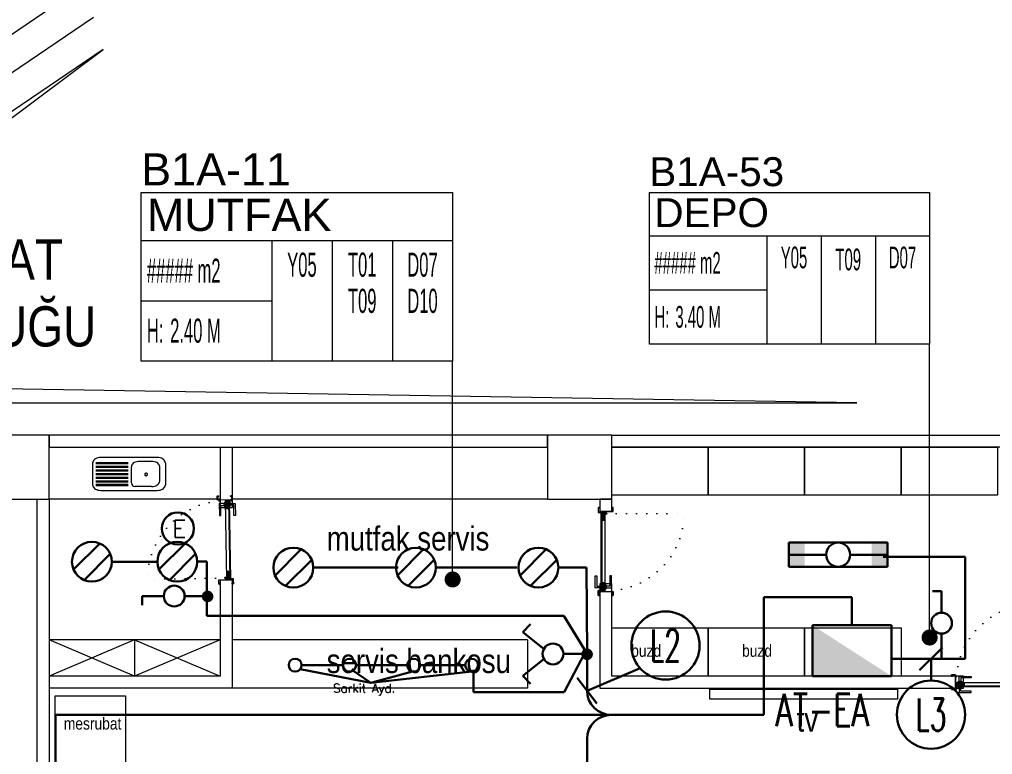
# Model space of a CAD drawing. Header units: metres. Extents: x -13316 to 152404, y -3899 to 30226.
# Drawn here: x 85923 to 87134, y 7992 to 8907 of the extents above; entities that cross this region are included whole.
import ezdxf
from ezdxf.enums import TextEntityAlignment as Align

# ---------------------------------------------------------------- set-up
doc = ezdxf.new("R2010")
doc.units = ezdxf.units.M
doc.header["$LTSCALE"] = 100
doc.header["$MEASUREMENT"] = 0
doc.linetypes.add('DOT2', pattern=[0.125, 0, -0.125])
doc.linetypes.add('HIDDEN', pattern=[0.375, 0.25, -0.125])
doc.layers.get('0').update_dxf_attribs({"color": 9, "lineweight": 9})
for name, color, linetype, lineweight in [('00', 9, 'Continuous', 9), ('01', 9, 'Continuous', 9), ('05', 9, 'Continuous', 9), ('06C @ 1', 9, 'Continuous', 9), ('06D', 9, 'Continuous', 9), ('09', 9, 'Continuous', 9), ('10', 9, 'Continuous', 9), ('12', 9, 'Continuous', 9), ('20', 9, 'DOT2', 9), ('21_mahal200', 9, 'Continuous', 9), ('E-1x18W PL DOWNLIGHT ARMATÜR (GÖMME)', 7, 'Continuous', 30), ('E-2x18W GÖMME PL COMPACT FLUORESAN ARMATÜR', 7, 'Continuous', 30), ('E-2x36 W SIVAÜSTÜ FLUORESAN ARMATÜR (ETANŞ)', 7, 'Continuous', 30), ('E-ACİL AYDINLATMA KİTİ', 7, 'Continuous', 30), ('E-ANAHTAR', 7, 'Continuous', 30), ('E-AYDINLATMA VE PRİZ PANOSU', 7, 'Continuous', 30), ('E-KABLO', 7, 'Continuous', 30), ('E-KOMÜTATÖR ANAHTAR', 7, 'Continuous', 30), ('E-LINYE', 7, 'Continuous', 30)]:
    doc.layers.add(name, color=color, linetype=linetype, lineweight=lineweight)
doc.styles.add('Arial', font='arial.ttf', dxfattribs={"height": 2.5})
doc.styles.add('E-YAZI', font='txttw.shx')
doc.styles.add('MuuM_TEXT-STANDART', font='ARIALN.TTF')
doc.dimstyles.new('MuuM_DIM200', dxfattribs={"dimscale": 20, "dimtxt": 2, "dimasz": 1, "dimexe": 1, "dimexo": 1, "dimgap": 1, "dimtad": 1, "dimdec": 1, "dimrnd": 0.5, "dimdsep": 46, "dimtxsty": 'MuuM_TEXT-STANDART', "dimblk": 'ARCHTICK', "dimcen": 0, "dimdle": 0.15, "dimclrd": 256, "dimclre": 256, "dimclrt": 256, "dimadec": 0, "dimazin": 0, "dimtfac": 5, "dimtdec": 1, "dimtix": 1, "dimtmove": 2, "dimatfit": 3, "dimldrblk": 'DOT', "dimfxl": 3, "dimfxlon": 1, "dimtolj": 1, "dimlwd": -1, "dimlwe": -1, "dimarcsym": 0})

# ---------------------------------------------------------------- blocks, each defined once
blk = doc.blocks.new('100_2x36 W SIVAÜSTÜ FLUORESAN ARMATÜR (ETANŞ)')
at = {"layer": 'E-2x36 W SIVAÜSTÜ FLUORESAN ARMATÜR (ETANŞ)', "color": 4}
for p, q in [((-6.15, 1.5), (6.15, 1.5)), ((-6.15, 1.5), (-6.15, -1.5)), ((6.15, 1.5), (6.15, -1.5)), ((-1.5, 0), (-6.15, 0)), ((1.5, 0), (6.15, 0)), ((-6.15, -1.5), (6.15, -1.5))]:
    blk.add_line(p, q, dxfattribs=at)
blk.add_circle((0, 0), 1.5, dxfattribs=at)
for points in [[(-4.15, 1.5), (-4.15, -1.5), (-6.15, 1.5), (-6.15, -1.5)], [(4.15, 1.5), (4.15, -1.5), (6.15, 1.5), (6.15, -1.5)]]:
    blk.add_solid(points, dxfattribs=at)
blk = doc.blocks.new('100_ACİL AYDINLATMA KİTİ')
at = {"layer": 'E-ACİL AYDINLATMA KİTİ', "color": 3}
blk.add_circle((0, 0), 1.251, dxfattribs=at)
at = {"layer": 'E-ACİL AYDINLATMA KİTİ', "color": 3, "style": 'E-YAZI'}
blk.add_text('E', height=1.34, dxfattribs=at).set_placement((-0.448, -0.694))
blk = doc.blocks.new('100_2x18W GÖMME PL COMPACT FLUORESAN ARMATÜR')
at = {"layer": 'E-2x18W GÖMME PL COMPACT FLUORESAN ARMATÜR', "color": 7}
for p, q in [((-1.426, -0.605), (0.605, 1.426)), ((-0.605, -1.426), (1.426, 0.605))]:
    blk.add_line(p, q, dxfattribs=at)
at = {"layer": 'E-2x18W GÖMME PL COMPACT FLUORESAN ARMATÜR', "color": 4}
blk.add_circle((0, 0), 1.549, dxfattribs=at)
blk = doc.blocks.new('100_ANAHTAR')
at = {"layer": 'E-ANAHTAR', "color": 4}
for p, q in [((0, 5.345), (-0.714, 5.345)), ((0, 3.673), (0, 5.345)), ((0, 2.053), (0, 0))]:
    blk.add_line(p, q, dxfattribs=at)
blk.add_circle((0, 2.863), 0.81, dxfattribs=at)
blk = doc.blocks.new('100_KOMÜTATÖR ANAHTAR')
at = {"layer": 'E-KOMÜTATÖR ANAHTAR', "color": 4}
for p, q in [((-1.695, 5.222), (-2.326, 4.622)), ((-0.372, 3.563), (-1.695, 5.222)), ((0.372, 3.563), (1.695, 5.222)), ((1.695, 5.222), (2.326, 4.622)), ((0, 2.053), (0, 0))]:
    blk.add_line(p, q, dxfattribs=at)
blk.add_circle((0, 2.863), 0.81, dxfattribs=at)
blk = doc.blocks.new('100_AYDINLATMA VE PRİZ PANOSU')
at = {"layer": 'E-AYDINLATMA VE PRİZ PANOSU', "color": 4}
for p, q in [((-3.072, 3.948), (3.072, 3.948)), ((-3.072, 0), (-3.072, 3.948)), ((3.072, 3.948), (3.072, 0)), ((3.072, 0), (-3.072, 0))]:
    blk.add_line(p, q, dxfattribs=at)
blk.add_solid([(3.072, 0), (-3.072, 0), (-3.072, 3.948)], dxfattribs=at)
blk = doc.blocks.new('p-kolon_80x80')
blk.add_lwpolyline([(-40, -40), (40, -40), (40, 40), (-40, 40)], close=True)
blk = doc.blocks.new('1.Bod.Ara.Sitatik Elk')
at = {"layer": '01'}
blk.add_lwpolyline([(1695, -40), (60, -1150.3), (40, -1163.9), (40, -1188.2), (40, -1370), (40, -1370), (40, -1430), (40, -1430), (40, -1850), (470, -1850), (470, -1890), (40, -1890), (40, -2160), (470, -2160), (470, -2200), (40, -2200), (40, -2200), (40, -2200), (40, -2945), (0, -2945), (0, -1142.7), (1968.9, 194.4)], dxfattribs=at)
for p in [(1600, -600), (2300, -600)]:
    blk.add_blockref('p-kolon_80x80', p, dxfattribs=at)
blk = doc.blocks.new('_ArchTick')
at = {"color": 0, "linetype": 'ByBlock', "const_width": 0.15}
blk.add_lwpolyline([(-0.5, -0.5), (0.5, 0.5)], dxfattribs=at)
blk = doc.blocks.new('_Dot')
at = {"color": 0, "linetype": 'ByBlock', "lineweight": -2}
blk.add_line((-0.5, 0), (-1, 0), dxfattribs=at)
at = {"color": 0, "linetype": 'ByBlock', "const_width": 0.5}
blk.add_lwpolyline([(-0.25, 0, 1), (0.25, 0, 1)], format="xyb", close=True, dxfattribs=at)
blk = doc.blocks.new('0_roomno2')
blk.add_lwpolyline([(19.375, -10.5), (0, -10.5), (0, 0), (19.375, 0)], close=True)
for points in [[(0, -3), (19.375, -3)], [(8.125, -3), (8.125, -10.5)], [(11.875, -3), (11.875, -10.5)], [(15.625, -3), (15.625, -10.5)], [(0, -6.75), (8.125, -6.75)]]:
    blk.add_lwpolyline(points)
at = {"style": 'MuuM_TEXT-STANDART', "width": 0.6}
blk.add_text('H:', height=1.5, dxfattribs=at).set_placement((0.35, -8.608), align=Align.MIDDLE_LEFT)
at = {"style": 'Arial'}
blk.add_attdef('ODANO', (0, 1.17), '', height=2, dxfattribs=at)
blk.add_attdef('MEKANADI', text='', height=2, dxfattribs=at).set_placement((0.35, -3), align=Align.BOTTOM_LEFT)
at = {"style": 'MuuM_TEXT-STANDART', "width": 0.6}
for tag, p in [('M2', (0.35, -4.875)), ('TEMIZTAVANYUKSEKLIGI', (1.8, -8.608))]:
    blk.add_attdef(tag, text='', height=1.5, dxfattribs=at).set_placement(p, align=Align.MIDDLE_LEFT)
for tag, p in [('YER01', (10, -4.5)), ('TAVAN01', (13.75, -4.5)), ('DUVAR01', (17.5, -4.5)), ('YER02', (10, -6.75)), ('TAVAN02', (13.75, -6.75)), ('DUVAR02', (17.5, -6.75)), ('YER03', (10, -9)), ('TAVAN03', (13.75, -9)), ('DUVAR03', (17.5, -9))]:
    blk.add_attdef(tag, text='', height=1.5, dxfattribs=at).set_placement(p, align=Align.MIDDLE_CENTER)
blk = doc.blocks.new('p-kapı kolu')
for points in [[(2.2, 0), (2.2, -1.25), (-2.2, -1.25), (-2.2, 0), (2.2, 0)], [(1.225, -1.25), (1.225, -7.5), (-13.775, -7.5), (-13.775, -5.625), (-1.025, -5.625), (-1.025, -5.625), (-1.025, -1.25), (1.225, -1.25)]]:
    blk.add_lwpolyline(points)
blk = doc.blocks.new('K-AH-01')
at = {"layer": '09'}
h = blk.add_hatch(dxfattribs=at)
h.set_pattern_fill('LOGEND', color=256, scale=10, style=0)
h.set_pattern_definition([(7e-15, (-3944.073, -2726.897), (10, 10), [3, -7]), (7e-15, (-3944.073, -2726.397), (10, 10), [3, -7]), (7e-15, (-3943.573, -2725.397), (10, 10), [2, -8]), (7e-15, (-3943.073, -2724.397), (10, 10), [1.5, -8.5]), (7e-15, (-3943.073, -2723.397), (10, 10), [1, -9]), (7e-15, (-3945.573, -2722.397), (10, 10), [0.5, -2.5, 0.5, -6.5]), (7e-15, (-3944.073, -2721.897), (10, 10), [0.5, -4, 1.5, -4]), (7e-15, (-3942.073, -2721.397), (10, 10), [0.5, -0.5, 0.5, -8.5]), (7e-15, (-3942.573, -2720.897), (10, 10), [0.5, -9.5]), (7e-15, (-3943.073, -2719.897), (10, 10), [1.5, -8.5]), (7e-15, (-3943.073, -2718.897), (10, 10), [2, -8]), (7e-15, (-3943.573, -2717.897), (10, 10), [2.5, -3, 0.5, -4]), (90, (-3947.573, -2723.897), (-10, 10), [0.5, -1, 2.5, -6]), (90, (-3947.073, -2722.897), (-10, 10), [0.5, -0.5, 1.5, -7.5]), (90, (-3946.573, -2718.897), (-10, 10), [1, -9]), (90, (-3946.073, -2722.897), (-10, 10), [2, -3, 0.5, -4.5]), (90, (-3945.573, -2717.397), (-10, 10), [0.5, -9.5]), (90, (-3945.073, -2722.397), (-10, 10), [1.5, -8.5]), (90, (-3944.073, -2721.897), (-10, 10), [1, -9]), (90, (-3943.073, -2721.897), (-10, 10), [0.5, -1.5, 1.5, -6.5]), (90, (-3942.573, -2721.397), (-10, 10), [0.5, -9.5]), (90, (-3942.073, -2723.397), (-10, 10), [1.4, -8.6]), (90, (-3941.573, -2725.397), (-10, 10), [1, -9]), (90, (-3940.573, -2721.397), (-10, 10), [0.5, -9.5]), (90, (-3939.573, -2721.897), (-10, 10), [1.5, -8.5]), (90, (-3938.573, -2721.897), (-10, 10), [1.5, -8.5]), (45, (-3940.073, -2725.8966), (1e-15, 10), [0.7071, -0.7071, 0.7071, -12.020836]), (45, (-3942.073, -2723.3966), (1e-15, 10), [1.4142, -12.727936]), (45, (-3946.073, -2718.3966), (1e-15, 10), [1.4142, -12.727936]), (45, (-3944.073, -2720.8966), (1e-15, 10), [1.4142, -12.727936]), (45, (-3943.573, -2722.8966), (1e-15, 10), [1.4142, -12.727936]), (45, (-3940.573, -2724.8966), (1e-15, 10), [1.4142, -12.727936]), (45, (-3941.573, -2724.3966), (1e-15, 10), [2.12132, -12.020816]), (45, (-3944.573, -2719.8966), (1e-15, 10), [0.7071, -13.435036]), (45, (-3945.073, -2718.8966), (1e-15, 10), [0.7071, -13.435036]), (45, (-3941.073, -2718.8966), (1e-15, 10), [0.7071, -13.435036]), (45, (-3945.073, -2723.8966), (1e-15, 10), [0.7071, -13.435036]), (45, (-3939.573, -2720.3966), (1e-15, 10), [0.7071, -13.435036]), (45, (-3943.073, -2721.3966), (1e-15, 10), [0.7071, -13.435036]), (45, (-3942.073, -2720.3966), (1e-15, 10), [0.7071, -13.435036]), (135, (-3942.573, -2722.3966), (-10, 1e-15), [0.7071, -0.7071, 2.12132, -10.606616]), (135, (-3941.073, -2722.3966), (-10, 1e-15), [0.7071, -13.435036]), (135, (-3941.073, -2725.8966), (-10, 1e-15), [0.7071, -13.435036]), (135, (-3943.073, -2723.3966), (-10, 1e-15), [0.7071, -13.435036]), (135, (-3941.573, -2721.3966), (-10, 1e-15), [0.7071, -13.435036]), (135, (-3944.073, -2723.8966), (-10, 1e-15), [0.7071, -13.435036]), (135, (-3940.073, -2723.8966), (-10, 1e-15), [0.7071, -13.435036]), (135, (-3947.073, -2726.8966), (-10, 1e-15), [0.7071, -13.435036]), (135, (-3946.573, -2726.3966), (-10, 1e-15), [1.4142, -12.727936]), (135, (-3946.073, -2725.8966), (-10, 1e-15), [1.4142, -12.727936]), (135, (-3945.073, -2725.8966), (-10, 1e-15), [1.4142, -12.727936]), (135, (-3944.573, -2724.8966), (-10, 1e-15), [1.4142, -12.727936]), (135, (-3940.573, -2720.8966), (-10, 1e-15), [1.4142, -12.727936]), (135, (-3938.573, -2725.8966), (-10, 1e-15), [1.4142, -12.727936]), (135, (-3938.073, -2717.8966), (-10, 1e-15), [1.4142, -12.727936]), (135, (-3938.073, -2718.8966), (-10, 1e-15), [1.4142, -12.727936]), (135, (-3939.073, -2719.3966), (-10, 1e-15), [1.4142, -12.727936]), (135, (-3946.073, -2719.3966), (-10, 1e-15), [2.12132, -12.020816]), (135, (-3939.573, -2720.3966), (-10, 1e-15), [2.12132, -12.020816]), (26.56505, (-3945.0727, -2717.3966), (10, 4e-09), [1.118, -21.24268]), (26.56505, (-3945.0727, -2722.3966), (10, 4e-09), [1.118, -21.24268]), (26.56505, (-3944.0727, -2719.3966), (10, 4e-09), [1.118, -21.24268]), (26.56505, (-3941.0727, -2726.3966), (10, 4e-09), [1.118, -21.24268]), (26.56505, (-3941.5727, -2725.3966), (10, 4e-09), [1.118, -21.24268]), (26.56505, (-3944.5727, -2723.3966), (10, 4e-09), [1.118, -21.24268]), (26.56505, (-3944.5727, -2718.3966), (10, 4e-09), [1.118, -21.24268]), (26.56505, (-3941.5727, -2721.3966), (10, 4e-09), [2.236, -20.12468]), (63.43495, (-3941.5727, -2719.8966), (5e-10, 10), [1.118, -21.24268]), (63.43495, (-3940.0727, -2722.8966), (5e-10, 10), [1.118, -21.24268]), (63.43495, (-3945.0727, -2720.8966), (5e-10, 10), [1.118, -21.24268]), (63.43495, (-3947.0727, -2720.3966), (5e-10, 10), [1.118, -21.24268]), (63.43495, (-3941.0727, -2722.3966), (5e-10, 10), [1.118, -21.24268]), (63.43495, (-3942.0727, -2722.3966), (5e-10, 10), [1.118, -21.24268]), (63.43495, (-3946.0727, -2720.8966), (5e-10, 10), [2.236, -20.12468]), (63.43495, (-3938.5727, -2724.3966), (5e-10, 10), [2.236, -20.12468]), (63.43495, (-3939.5727, -2723.8966), (5e-10, 10), [2.236, -20.12468]), (116.56505, (-3947.5727, -2725.3966), (-4e-09, 10), [1.118, -21.24268]), (116.56505, (-3947.5727, -2719.8966), (-4e-09, 10), [1.118, -21.24268]), (116.56505, (-3945.5727, -2726.8966), (-4e-09, 10), [1.118, -21.24268]), (116.56505, (-3946.5727, -2717.8966), (-4e-09, 10), [1.118, -21.24268]), (116.56505, (-3945.5727, -2723.8966), (-4e-09, 10), [1.118, -21.24268]), (116.56505, (-3943.5727, -2722.8966), (-4e-09, 10), [1.118, -21.24268]), (116.56505, (-3942.5727, -2720.8966), (-4e-09, 10), [1.118, -21.24268]), (116.56505, (-3947.0727, -2724.8966), (3.2e-06, 10.0000016), [1.118, -21.24268]), (116.56505, (-3944.5727, -2723.3966), (-4e-09, 10), [1.118, -21.24268]), (116.56505, (-3941.5727, -2724.3966), (-4e-09, 10), [1.118, -21.24268]), (116.56505, (-3940.5727, -2723.3966), (-4e-09, 10), [1.118, -21.24268]), (116.56505, (-3938.5727, -2720.3966), (-4e-09, 10), [1.118, -21.24268]), (116.56505, (-3946.0727, -2717.3966), (-4e-09, 10), [1.118, -21.24268]), (116.56505, (-3947.5727, -2717.8966), (-4e-09, 10), [2.236, -20.12468]), (116.56505, (-3946.0727, -2724.8966), (-4e-09, 10), [2.236, -20.12468]), (153.43495, (-3947.5727, -2726.3966), (-10, 5e-10), [1.118, -21.24268]), (153.43495, (-3939.0727, -2726.8966), (-10, 5e-10), [1.118, -21.24268]), (153.43495, (-3939.5727, -2721.8966), (-10, 5e-10), [1.118, -21.24268]), (153.43495, (-3943.5727, -2725.3966), (-10, 5e-10), [1.118, -21.24268]), (153.43495, (-3944.0727, -2726.3966), (-10, 5e-10), [1.118, -21.24268]), (153.43495, (-3943.0727, -2724.3966), (-10, 5e-10), [1.118, -21.24268]), (153.43495, (-3940.0727, -2718.3966), (-10, 5e-10), [1.118, -21.24268]), (153.43495, (-3939.0727, -2717.8966), (-10, 5e-10), [2.236, -20.12468])])
h.paths.add_polyline_path([(10.8, 6.5), (10.8, 2.5), (0.8, 2.5), (0.8, 6.5)])
h = blk.add_hatch(dxfattribs=at)
h.set_pattern_fill('LOGEND', color=256, scale=10, style=0)
h.set_pattern_definition([(7e-15, (-3938.781, -2726.897), (10, 10), [3, -7]), (7e-15, (-3938.781, -2726.397), (10, 10), [3, -7]), (7e-15, (-3938.281, -2725.397), (10, 10), [2, -8]), (7e-15, (-3937.781, -2724.397), (10, 10), [1.5, -8.5]), (7e-15, (-3937.781, -2723.397), (10, 10), [1, -9]), (7e-15, (-3940.281, -2722.397), (10, 10), [0.5, -2.5, 0.5, -6.5]), (7e-15, (-3938.781, -2721.897), (10, 10), [0.5, -4, 1.5, -4]), (7e-15, (-3936.781, -2721.397), (10, 10), [0.5, -0.5, 0.5, -8.5]), (7e-15, (-3937.281, -2720.897), (10, 10), [0.5, -9.5]), (7e-15, (-3937.781, -2719.897), (10, 10), [1.5, -8.5]), (7e-15, (-3937.781, -2718.897), (10, 10), [2, -8]), (7e-15, (-3938.281, -2717.897), (10, 10), [2.5, -3, 0.5, -4]), (90, (-3942.281, -2723.897), (-10, 10), [0.5, -1, 2.5, -6]), (90, (-3941.781, -2722.897), (-10, 10), [0.5, -0.5, 1.5, -7.5]), (90, (-3941.281, -2718.897), (-10, 10), [1, -9]), (90, (-3940.781, -2722.897), (-10, 10), [2, -3, 0.5, -4.5]), (90, (-3940.281, -2717.397), (-10, 10), [0.5, -9.5]), (90, (-3939.781, -2722.397), (-10, 10), [1.5, -8.5]), (90, (-3938.781, -2721.897), (-10, 10), [1, -9]), (90, (-3937.781, -2721.897), (-10, 10), [0.5, -1.5, 1.5, -6.5]), (90, (-3937.281, -2721.397), (-10, 10), [0.5, -9.5]), (90, (-3936.781, -2723.397), (-10, 10), [1.4, -8.6]), (90, (-3936.281, -2725.397), (-10, 10), [1, -9]), (90, (-3935.281, -2721.397), (-10, 10), [0.5, -9.5]), (90, (-3934.281, -2721.897), (-10, 10), [1.5, -8.5]), (90, (-3933.281, -2721.897), (-10, 10), [1.5, -8.5]), (45, (-3934.781, -2725.8966), (1e-15, 10), [0.7071, -0.7071, 0.7071, -12.020836]), (45, (-3936.781, -2723.3966), (1e-15, 10), [1.4142, -12.727936]), (45, (-3940.781, -2718.3966), (1e-15, 10), [1.4142, -12.727936]), (45, (-3938.781, -2720.8966), (1e-15, 10), [1.4142, -12.727936]), (45, (-3938.281, -2722.8966), (1e-15, 10), [1.4142, -12.727936]), (45, (-3935.281, -2724.8966), (1e-15, 10), [1.4142, -12.727936]), (45, (-3936.281, -2724.3966), (1e-15, 10), [2.12132, -12.020816]), (45, (-3939.281, -2719.8966), (1e-15, 10), [0.7071, -13.435036]), (45, (-3939.781, -2718.8966), (1e-15, 10), [0.7071, -13.435036]), (45, (-3935.781, -2718.8966), (1e-15, 10), [0.7071, -13.435036]), (45, (-3939.781, -2723.8966), (1e-15, 10), [0.7071, -13.435036]), (45, (-3934.281, -2720.3966), (1e-15, 10), [0.7071, -13.435036]), (45, (-3937.781, -2721.3966), (1e-15, 10), [0.7071, -13.435036]), (45, (-3936.781, -2720.3966), (1e-15, 10), [0.7071, -13.435036]), (135, (-3937.281, -2722.3966), (-10, 1e-15), [0.7071, -0.7071, 2.12132, -10.606616]), (135, (-3935.781, -2722.3966), (-10, 1e-15), [0.7071, -13.435036]), (135, (-3935.781, -2725.8966), (-10, 1e-15), [0.7071, -13.435036]), (135, (-3937.781, -2723.3966), (-10, 1e-15), [0.7071, -13.435036]), (135, (-3936.281, -2721.3966), (-10, 1e-15), [0.7071, -13.435036]), (135, (-3938.781, -2723.8966), (-10, 1e-15), [0.7071, -13.435036]), (135, (-3934.781, -2723.8966), (-10, 1e-15), [0.7071, -13.435036]), (135, (-3941.781, -2726.8966), (-10, 1e-15), [0.7071, -13.435036]), (135, (-3941.281, -2726.3966), (-10, 1e-15), [1.4142, -12.727936]), (135, (-3940.781, -2725.8966), (-10, 1e-15), [1.4142, -12.727936]), (135, (-3939.781, -2725.8966), (-10, 1e-15), [1.4142, -12.727936]), (135, (-3939.281, -2724.8966), (-10, 1e-15), [1.4142, -12.727936]), (135, (-3935.281, -2720.8966), (-10, 1e-15), [1.4142, -12.727936]), (135, (-3933.281, -2725.8966), (-10, 1e-15), [1.4142, -12.727936]), (135, (-3932.781, -2717.8966), (-10, 1e-15), [1.4142, -12.727936]), (135, (-3932.781, -2718.8966), (-10, 1e-15), [1.4142, -12.727936]), (135, (-3933.781, -2719.3966), (-10, 1e-15), [1.4142, -12.727936]), (135, (-3940.781, -2719.3966), (-10, 1e-15), [2.12132, -12.020816]), (135, (-3934.281, -2720.3966), (-10, 1e-15), [2.12132, -12.020816]), (26.56505, (-3939.7813, -2717.3966), (10, 4e-09), [1.118, -21.24268]), (26.56505, (-3939.7813, -2722.3966), (10, 4e-09), [1.118, -21.24268]), (26.56505, (-3938.7813, -2719.3966), (10, 4e-09), [1.118, -21.24268]), (26.56505, (-3935.7813, -2726.3966), (10, 4e-09), [1.118, -21.24268]), (26.56505, (-3936.2813, -2725.3966), (10, 4e-09), [1.118, -21.24268]), (26.56505, (-3939.2813, -2723.3966), (10, 4e-09), [1.118, -21.24268]), (26.56505, (-3939.2813, -2718.3966), (10, 4e-09), [1.118, -21.24268]), (26.56505, (-3936.2813, -2721.3966), (10, 4e-09), [2.236, -20.12468]), (63.43495, (-3936.2813, -2719.8966), (5e-10, 10), [1.118, -21.24268]), (63.43495, (-3934.7813, -2722.8966), (5e-10, 10), [1.118, -21.24268]), (63.43495, (-3939.7813, -2720.8966), (5e-10, 10), [1.118, -21.24268]), (63.43495, (-3941.7813, -2720.3966), (5e-10, 10), [1.118, -21.24268]), (63.43495, (-3935.7813, -2722.3966), (5e-10, 10), [1.118, -21.24268]), (63.43495, (-3936.7813, -2722.3966), (5e-10, 10), [1.118, -21.24268]), (63.43495, (-3940.7813, -2720.8966), (5e-10, 10), [2.236, -20.12468]), (63.43495, (-3933.2813, -2724.3966), (5e-10, 10), [2.236, -20.12468]), (63.43495, (-3934.2813, -2723.8966), (5e-10, 10), [2.236, -20.12468]), (116.56505, (-3942.2813, -2725.3966), (-4e-09, 10), [1.118, -21.24268]), (116.56505, (-3942.2813, -2719.8966), (-4e-09, 10), [1.118, -21.24268]), (116.56505, (-3940.2813, -2726.8966), (-4e-09, 10), [1.118, -21.24268]), (116.56505, (-3941.2813, -2717.8966), (-4e-09, 10), [1.118, -21.24268]), (116.56505, (-3940.2813, -2723.8966), (-4e-09, 10), [1.118, -21.24268]), (116.56505, (-3938.2813, -2722.8966), (-4e-09, 10), [1.118, -21.24268]), (116.56505, (-3937.2813, -2720.8966), (-4e-09, 10), [1.118, -21.24268]), (116.56505, (-3941.7813, -2724.8966), (3.2e-06, 10.0000016), [1.118, -21.24268]), (116.56505, (-3939.2813, -2723.3966), (-4e-09, 10), [1.118, -21.24268]), (116.56505, (-3936.2813, -2724.3966), (-4e-09, 10), [1.118, -21.24268]), (116.56505, (-3935.2813, -2723.3966), (-4e-09, 10), [1.118, -21.24268]), (116.56505, (-3933.2813, -2720.3966), (-4e-09, 10), [1.118, -21.24268]), (116.56505, (-3940.7813, -2717.3966), (-4e-09, 10), [1.118, -21.24268]), (116.56505, (-3942.2813, -2717.8966), (-4e-09, 10), [2.236, -20.12468]), (116.56505, (-3940.7813, -2724.8966), (-4e-09, 10), [2.236, -20.12468]), (153.43495, (-3942.2813, -2726.3966), (-10, 5e-10), [1.118, -21.24268]), (153.43495, (-3933.7813, -2726.8966), (-10, 5e-10), [1.118, -21.24268]), (153.43495, (-3934.2813, -2721.8966), (-10, 5e-10), [1.118, -21.24268]), (153.43495, (-3938.2813, -2725.3966), (-10, 5e-10), [1.118, -21.24268]), (153.43495, (-3938.7813, -2726.3966), (-10, 5e-10), [1.118, -21.24268]), (153.43495, (-3937.7813, -2724.3966), (-10, 5e-10), [1.118, -21.24268]), (153.43495, (-3934.7813, -2718.3966), (-10, 5e-10), [1.118, -21.24268]), (153.43495, (-3933.7813, -2717.8966), (-10, 5e-10), [2.236, -20.12468])])
h.paths.add_polyline_path([(89.1, 2.5), (89.1, 6.5), (99.1, 6.5), (99.1, 2.5)])
at = {"layer": '10'}
for points in [[(-0.4, -1.7), (1.3, -1.7, 0.414214), (1.6, -1.4), (1.6, 1.1, 0.414214), (1.3, 1.4, 0.414214), (1, 1.1), (1, 0.2), (0.2, 0.2), (0.2, 16.4, 0.414214), (-0.1, 16.7), (-4.6, 16.7, 0.414214), (-4.9, 16.4), (-4.9, 15.3, 0.414214), (-4.6, 15), (-3.5, 15), (-3.5, 15.2), (-4.6, 15.2, -0.414214), (-4.7, 15.3), (-4.7, 16.4, -0.414214), (-4.6, 16.5), (-0.2, 16.5), (-0.1, 16.5, -0.414214), (0, 16.4), (0, 0), (1.2, 0), (1.2, 1.1, -0.414214), (1.3, 1.2, -0.414214), (1.4, 1.1), (1.4, -1.4, -0.414214), (1.3, -1.5), (-0.4, -1.5), (-4.6, -1.5, -0.414214), (-4.7, -1.4), (-4.7, -0.3, -0.414214), (-4.6, -0.2), (-3.5, -0.2), (-3.5, 0), (-4.6, 0, 0.414214), (-4.9, -0.3), (-4.9, -1.4, 0.414214), (-4.6, -1.7)], [(100.4, -1.7), (98.7, -1.7, -0.414214), (98.4, -1.4), (98.4, 1.1, -0.414214), (98.7, 1.4, -0.414214), (99, 1.1), (99, 0.2), (99.8, 0.2), (99.8, 16.4, -0.414214), (100.1, 16.7), (104.6, 16.7, -0.414214), (104.9, 16.4), (104.9, 15.3, -0.414214), (104.6, 15), (103.5, 15), (103.5, 15.2), (104.6, 15.2, 0.414214), (104.7, 15.3), (104.7, 16.4, 0.414214), (104.6, 16.5), (100.2, 16.5), (100.1, 16.5, 0.414214), (100, 16.4), (100, 0), (98.8, 0), (98.8, 1.1, 0.414214), (98.7, 1.2, 0.414214), (98.6, 1.1), (98.6, -1.4, 0.414214), (98.7, -1.5), (100.4, -1.5), (104.6, -1.5, 0.414214), (104.7, -1.4), (104.7, -0.3, 0.414214), (104.6, -0.2), (103.5, -0.2), (103.5, 0), (104.6, 0, -0.414214), (104.9, -0.3), (104.9, -1.4, -0.414214), (104.6, -1.7)], [(2.1, 7.6), (0.8, 7), (0.8, 4.1), (0.6, 4.1), (0.6, 7.1), (2, 7.8, -14.796002)]]:
    blk.add_lwpolyline(points, format="xyb", close=True, dxfattribs=at)
blk.add_circle((2.7, 8.1), 0.55, dxfattribs=at)
at = {"layer": '12'}
for points in [[(0.8, 6.5), (99.1, 6.5), (99.1, 7), (0.8, 7)], [(0.8, 2.5), (10.8, 2.5), (10.8, 6.5), (0.8, 6.5)], [(0.8, 2.5), (99.1, 2.5), (99.1, 2), (0.8, 2)], [(89.1, 2.5), (99.1, 2.5), (99.1, 6.5), (89.1, 6.5)]]:
    blk.add_lwpolyline(points, close=True, dxfattribs=at)
at = {"layer": '20'}
blk.add_lwpolyline([(2.7, 8.1), (2.7, 105.2)], dxfattribs=at)
at = {"layer": '20', "linetype": 'HIDDEN'}
for points in [[(2, 6.9), (2, 5.4), (3.5, 5.4), (3.5, 6.9)], [(2.2, 7.6), (2.2, 5.6), (3.3, 5.6), (3.3, 7.6)]]:
    blk.add_lwpolyline(points, dxfattribs=at)
at = {"layer": '20'}
blk.add_arc((0.8, 7), 98.3, 357.0842, 88.8632, dxfattribs=at)
at = {"layer": '06C @ 1', "xscale": -1, "rotation": 180}
blk.add_blockref('p-kapı kolu', (94.1, 7), dxfattribs=at)
at = {"layer": '06C @ 1'}
blk.add_blockref('p-kapı kolu', (94.1, 2), dxfattribs=at)
blk = doc.blocks.new('1.Bod.Ara.Mimari Elk')
blk.add_lwpolyline([(2462.13, -876.15), (2695.72, -876.15), (2695.72, -888.59), (2462.13, -888.59)], close=True)
at = {"layer": '00'}
for p, q in [((1852.56, -575), (1852.56, -650.4)), ((1867.56, -575), (1867.56, -650.4)), ((1867.56, -650.4), (1852.56, -650.4)), ((1852.56, -740.4), (1852.56, -860)), ((1867.56, -740.4), (1867.56, -875)), ((1852.56, -860), (1640, -860)), ((1867.56, -875), (1640, -875))]:
    blk.add_line(p, q, dxfattribs=at)
for points in [[(2260, -560), (1640, -560), (1640, -575), (2260, -575)], [(3277.56, -575), (2340, -575), (2340, -560), (3301.9, -560)], [(1640, -640), (1640, -1360), (1625, -1360), (1625, -640)], [(2325, -640), (2325, -655), (2340, -655), (2340, -640)]]:
    blk.add_lwpolyline(points, close=True, dxfattribs=at)
for points in [[(1852.56, -740.4), (1867.56, -740.4)], [(2325, -745), (2325, -875), (2777.58, -875), (2777.58, -860), (2340, -860), (2340, -745), (2325, -745)]]:
    blk.add_lwpolyline(points, dxfattribs=at)
at = {"layer": '05'}
for p, q in [((1852.56, -640), (1640, -640)), ((2260, -640), (1867.56, -640)), ((1852.56, -815), (1640, -815)), ((1746.28, -860), (1640, -815)), ((1746.28, -815), (1640, -860)), ((1746.28, -815), (1746.28, -860)), ((1746.28, -815), (1852.56, -860)), ((1852.56, -815), (1746.28, -860)), ((2235, -815), (1867.56, -815)), ((2235, -815), (2235, -875)), ((2235, -875), (1867.56, -875))]:
    blk.add_line(p, q, dxfattribs=at)
for points in [[(2340, -575), (2460, -575), (2460, -635), (2340, -635)], [(2460, -575), (2580, -575), (2580, -635), (2460, -635)], [(2580, -575), (2700, -575), (2700, -635), (2580, -635)], [(2700, -575), (2820, -575), (2820, -635), (2700, -635)], [(2340, -800), (2460, -800), (2460, -860), (2340, -860)], [(2460, -800), (2580, -800), (2580, -860), (2460, -860)], [(2580, -800), (2700, -800), (2700, -860), (2580, -860)], [(1647.35, -884.55), (1734.81, -884.55), (1734.81, -969.37), (1647.35, -969.37)]]:
    blk.add_lwpolyline(points, close=True, dxfattribs=at)
for points in [[(1704.11, -587.98, 0), (1702.37, -588.09, 0), (1700.67, -588.39, 0), (1699.08, -588.9, 0), (1697.65, -589.58, 0), (1696.41, -590.41, 0), (1695.4, -591.39, 0), (1694.66, -592.46, 0), (1694.21, -593.61, 0), (1694.05, -594.79, 0), (1694.05, -594.79, 0)], [(1774.51, -587.98, 0), (1704.11, -587.98, 0)], [(1752.39, -592.75, 0), (1750.64, -592.85, 0), (1748.95, -593.16, 0), (1747.36, -593.66, 0), (1745.92, -594.34, 0), (1744.68, -595.18, 0), (1743.68, -596.15, 0), (1742.94, -597.22, 0), (1742.48, -598.37, 0), (1742.33, -599.55, 0), (1742.33, -599.55, 0)], [(1767.47, -592.75, 0), (1752.39, -592.75, 0)], [(1777.53, -599.55, 0), (1777.38, -598.37, 0), (1776.92, -597.22, 0), (1776.18, -596.15, 0), (1775.18, -595.18, 0), (1773.94, -594.34, 0), (1772.5, -593.66, 0), (1770.91, -593.16, 0), (1769.22, -592.85, 0), (1767.47, -592.75, 0), (1767.47, -592.75, 0)], [(1784.57, -594.79, 0), (1784.42, -593.61, 0), (1783.96, -592.46, 0), (1783.22, -591.39, 0), (1782.22, -590.41, 0), (1780.98, -589.58, 0), (1779.54, -588.9, 0), (1777.95, -588.39, 0), (1776.26, -588.09, 0), (1774.51, -587.98, 0), (1774.51, -587.98, 0)], [(1694.05, -594.79, 0), (1694.05, -622, 0)], [(1698.08, -594.11, 0), (1738.31, -594.11, 0)], [(1698.08, -595.47, 0), (1738.31, -595.47, 0)], [(1698.08, -598.64, 0), (1738.31, -598.64, 0)], [(1698.08, -600, 0), (1738.31, -600, 0)], [(1698.08, -603.18, 0), (1738.31, -603.18, 0)], [(1698.08, -604.54, 0), (1738.31, -604.54, 0)], [(1742.33, -619.61, 0), (1742.33, -599.55, 0)], [(1777.53, -617.24, 0), (1777.53, -599.55, 0)], [(1784.57, -594.79, 0), (1784.57, -622, 0)], [(1698.08, -607.71, 0), (1738.31, -607.71, 0)], [(1698.08, -609.08, 0), (1738.31, -609.08, 0)], [(1698.08, -612.25, 0), (1738.31, -612.25, 0)], [(1698.08, -613.61, 0), (1738.31, -613.61, 0)], [(1698.08, -616.79, 0), (1738.31, -616.79, 0)], [(1762.16, -608.39, 0), (1762, -608.17, 0), (1761.8, -607.97, 0), (1761.56, -607.81, 0), (1761.29, -607.68, 0), (1761, -607.6, 0), (1760.7, -607.56, 0), (1760.4, -607.56, 0), (1760.1, -607.62, 0), (1759.81, -607.71, 0), (1759.55, -607.85, 0), (1759.33, -608.03, 0), (1759.14, -608.24, 0), (1758.99, -608.47, 0), (1758.89, -608.72, 0), (1758.85, -608.98, 0), (1758.86, -609.25, 0), (1758.92, -609.51, 0), (1759.03, -609.76, 0), (1759.19, -609.98, 0), (1759.39, -610.18, 0), (1759.63, -610.34, 0), (1759.9, -610.47, 0), (1760.19, -610.55, 0), (1760.49, -610.59, 0), (1760.79, -610.59, 0), (1761.09, -610.53, 0), (1761.38, -610.43, 0), (1761.64, -610.3, 0), (1761.87, -610.12, 0), (1762.06, -609.91, 0), (1762.2, -609.68, 0), (1762.3, -609.43, 0), (1762.34, -609.17, 0), (1762.33, -608.9, 0), (1762.27, -608.64, 0), (1762.16, -608.39, 0), (1762.16, -608.39, 0)], [(1767.47, -624.04, 0), (1769.22, -623.94, 0), (1770.91, -623.63, 0), (1772.5, -623.13, 0), (1773.94, -622.45, 0), (1775.18, -621.61, 0), (1776.18, -620.64, 0), (1776.92, -619.57, 0), (1777.38, -618.42, 0), (1777.53, -617.24, 0), (1777.53, -617.24, 0)], [(1694.05, -622, 0), (1694.21, -623.18, 0), (1694.66, -624.33, 0), (1695.4, -625.4, 0), (1696.41, -626.37, 0), (1697.65, -627.21, 0), (1699.08, -627.89, 0), (1700.67, -628.39, 0), (1702.37, -628.7, 0), (1704.11, -628.81, 0)], [(1698.08, -618.15, 0), (1738.31, -618.15, 0)], [(1698.08, -621.32, 0), (1738.31, -621.32, 0)], [(1698.08, -622.68, 0), (1738.31, -622.68, 0)], [(1704.11, -628.81, 0), (1774.51, -628.81, 0)], [(1767.37, -624.04, 0), (1746.77, -624.04, 0)], [(1774.51, -628.81, 0), (1776.26, -628.7, 0), (1777.95, -628.39, 0), (1779.54, -627.89, 0), (1780.98, -627.21, 0), (1782.22, -626.37, 0), (1783.22, -625.4, 0), (1783.96, -624.33, 0), (1784.42, -623.18, 0), (1784.57, -622, 0), (1784.57, -622, 0)]]:
    blk.add_polyline3d(points, dxfattribs=at)
blk.add_arc((1746.77, -619.61), 4.44, 180, 270, dxfattribs=at)
at = {"layer": '06D'}
blk.add_lwpolyline([(1707.29, -80), (1059.35, -520), (2644.85, -520), (1151.36, -495.35)], close=True, dxfattribs=at)
for p, rotation in [((1867.56, -740.4), 90.95868521375048), ((2325, -655), 270)]:
    blk.add_blockref('K-AH-01', p, dxfattribs=dict(rotation=rotation))
at = {"xscale": -1}
blk.add_blockref('K-AH-01', (2867.58, -875), dxfattribs=at)
at = {"layer": '21_mahal200'}
ref = blk.add_blockref('0_roomno2', (1754.5, -257.89), dxfattribs=dict(at, xscale=20, yscale=20, zscale=20))
ref.add_attrib('ODANO', 'B1A-11', (1754.5, -249.24), dxfattribs={"layer": '0', "height": 40, "style": 'Arial'})
ref.add_attrib('MEKANADI', 'MUTFAK', dxfattribs={"layer": '0', "height": 40, "style": 'Arial'}).set_placement((1761.5, -317.89), align=Align.BOTTOM_LEFT)
ref.add_attrib('M2', '##### m2', dxfattribs={"layer": '0', "height": 30, "style": 'MuuM_TEXT-STANDART', "width": 0.6}).set_placement((1761.5, -355.39), align=Align.MIDDLE_LEFT)
ref.add_attrib('TEMIZTAVANYUKSEKLIGI', '2.40 M', dxfattribs={"layer": '0', "height": 30, "style": 'MuuM_TEXT-STANDART', "width": 0.6}).set_placement((1790.5, -430.04), align=Align.MIDDLE_LEFT)
ref.add_attrib('YER01', 'Y05', dxfattribs={"layer": '0', "height": 30, "style": 'MuuM_TEXT-STANDART', "width": 0.6}).set_placement((1954.5, -347.89), align=Align.MIDDLE_CENTER)
ref.add_attrib('TAVAN01', 'T01', dxfattribs={"layer": '0', "height": 30, "style": 'MuuM_TEXT-STANDART', "width": 0.6}).set_placement((2029.5, -347.89), align=Align.MIDDLE_CENTER)
ref.add_attrib('DUVAR01', 'D07', dxfattribs={"layer": '0', "height": 30, "style": 'MuuM_TEXT-STANDART', "width": 0.6}).set_placement((2104.5, -347.89), align=Align.MIDDLE_CENTER)
ref.add_attrib('TAVAN02', 'T09', dxfattribs={"layer": '0', "height": 30, "style": 'MuuM_TEXT-STANDART', "width": 0.6}).set_placement((2029.5, -392.89), align=Align.MIDDLE_CENTER)
ref.add_attrib('DUVAR02', 'D10', dxfattribs={"layer": '0', "height": 30, "style": 'MuuM_TEXT-STANDART', "width": 0.6}).set_placement((2104.5, -392.89), align=Align.MIDDLE_CENTER)
ref = blk.add_blockref('0_roomno2', (2386.79, -257.89), dxfattribs=dict(at, xscale=18, yscale=18, zscale=18))
ref.add_attrib('ODANO', 'B1A-53', (2386.79, -250.11), dxfattribs={"layer": '0', "height": 36, "style": 'Arial'})
ref.add_attrib('MEKANADI', 'DEPO', dxfattribs={"layer": '0', "height": 36, "style": 'Arial'}).set_placement((2393.09, -311.89), align=Align.BOTTOM_LEFT)
ref.add_attrib('M2', '##### m2', dxfattribs={"layer": '0', "height": 27, "style": 'MuuM_TEXT-STANDART', "width": 0.6}).set_placement((2393.09, -345.64), align=Align.MIDDLE_LEFT)
ref.add_attrib('TEMIZTAVANYUKSEKLIGI', '3.40 M', dxfattribs={"layer": '0', "height": 27, "style": 'MuuM_TEXT-STANDART', "width": 0.6}).set_placement((2419.19, -412.83), align=Align.MIDDLE_LEFT)
ref.add_attrib('YER01', 'Y05', dxfattribs={"layer": '0', "height": 27, "style": 'MuuM_TEXT-STANDART', "width": 0.6}).set_placement((2566.79, -338.89), align=Align.MIDDLE_CENTER)
ref.add_attrib('DUVAR01', 'D07', dxfattribs={"layer": '0', "height": 27, "style": 'MuuM_TEXT-STANDART', "width": 0.6}).set_placement((2701.79, -338.89), align=Align.MIDDLE_CENTER)
ref.add_attrib('TAVAN02', 'T09', dxfattribs={"layer": '0', "height": 27, "style": 'MuuM_TEXT-STANDART', "width": 0.6}).set_placement((2634.29, -341.38), align=Align.MIDDLE_CENTER)
at = {"style": 'MuuM_TEXT-STANDART'}
for p in [(2364.22, -836.04), (2502.18, -836.04)]:
    blk.add_text('buzd', height=15, dxfattribs=at).set_placement(p)
at = {"layer": '05', "style": 'MuuM_TEXT-STANDART'}
for s, height, p in [('mutfak servis', 30, (1985.32, -703.77)), ('servis bankosu', 30, (1985.32, -856.25)), ('tv', 30, (2570.11, -929.2)), ('mesrubat', 15, (1658.2, -926.62))]:
    blk.add_text(s, height=height, dxfattribs=at).set_placement(p)
at = {"layer": '21_mahal200', "insert": (1418.47, -316.39), "char_height": 50, "attachment_point": 1, "style": 'MuuM_TEXT-STANDART'}
blk.add_mtext_dynamic_manual_height_columns('TESİSAT BOŞLUĞU', width=273.95, gutter_width=156.51, heights=[0], dxfattribs=at)
at = {"layer": '21_mahal200'}
for points in [[(2735.54, -812.01), (2735.54, -446.89)], [(2142, -739.76), (2142, -467.89)]]:
    blk.add_leader(points, dimstyle='MuuM_DIM200', override={"dimasz": 1, "dimfxl": 10}, dxfattribs=at)

msp = doc.modelspace()

# ---------------------------------------------------------------- linework, layer by layer
at = {"layer": 'E-1x18W PL DOWNLIGHT ARMATÜR (GÖMME)', "color": 6}
for p, q in [((87099.59, 8238.52), (86997.7, 8238.52)), ((87099.59, 8111.47), (87099.59, 8238.52)), ((86094.64, 8232.37), (86037.92, 8232.37)), ((86156.24, 8232.51), (86144.2, 8232.47)), ((86156.24, 8165.14), (86156.24, 8232.51)), ((86288.58, 8224.97), (86394.39, 8224.97)), ((86441.06, 8224.97), (86541.75, 8224.97)), ((86593.54, 8224.97), (86628.78, 8224.97)), ((86628.78, 8224.97), (86629.34, 8117.51)), ((86600.49, 8165.14), (86156.24, 8165.14)), ((86629.34, 8117.51), (86600.49, 8165.14)), ((86625.74, 8117.04), (86600.75, 8070.12)), ((86629.34, 8117.51), (86629.34, 8071.7)), ((86325.77, 8103.57), (86274.42, 8103.57)), ((86405.46, 8103.57), (86342.1, 8103.57)), ((86477.71, 8103.57), (86421.53, 8103.57)), ((87007.97, 8111.47), (87070.41, 8111.47)), ((87070.41, 8111.47), (87099.59, 8111.47)), ((86487.83, 8070.12), (86487.83, 8097.87)), ((86600.75, 8070.12), (86487.83, 8070.12))]:
    msp.add_line(p, q, dxfattribs=at)
at = {"layer": 'E-1x18W PL DOWNLIGHT ARMATÜR (GÖMME)', "color": 5}
for p, q in [((86958.82, 8188.19), (86849.2, 8188.19)), ((86849.2, 8188.19), (86849.2, 8041.7)), ((86958.82, 8153.17), (86958.82, 8188.19)), ((86849.2, 8041.7), (85967.72, 8041.7)), ((85967.72, 8041.7), (85967.72, 7417.22))]:
    msp.add_line(p, q, dxfattribs=at)
at = {"layer": 'E-1x18W PL DOWNLIGHT ARMATÜR (GÖMME)', "color": 4}
msp.add_line((86629.34, 8011.7), (86629.34, 7623.4), dxfattribs=at)
at = {"layer": 'E-1x18W PL DOWNLIGHT ARMATÜR (GÖMME)', "color": 6}
msp.add_arc((86659.34, 8071.7), 30, 180, 270, dxfattribs=at)
at = {"layer": 'E-1x18W PL DOWNLIGHT ARMATÜR (GÖMME)', "color": 4}
msp.add_arc((86659.34, 8011.7), 30, 90, 180, dxfattribs=at)
at = {"layer": 'E-2x18W GÖMME PL COMPACT FLUORESAN ARMATÜR'}
for centre in [(86266.01, 8103.57), (86333.79, 8103.57), (86413.48, 8103.57), (86485.73, 8103.57)]:
    msp.add_circle(centre, 8.02, dxfattribs=at)
at = {"layer": 'E-ACİL AYDINLATMA KİTİ', "color": 3}
for p, q in [((86272.24, 8098.51), (86360.07, 8081.38)), ((86360.07, 8081.38), (86338, 8096.74)), ((86360.07, 8081.38), (86411.91, 8095.7)), ((86360.07, 8081.38), (86485.73, 8095.54))]:
    msp.add_line(p, q, dxfattribs=at)
at = {"layer": 'E-KABLO', "color": 4, "linetype": 'Continuous', "const_width": 7.2}
for points in [[(86160.69, 8189.13, 1), (86153.49, 8189.13, 1)], [(86632.94, 8117.04, 1), (86625.74, 8117.04, 1)]]:
    msp.add_lwpolyline(points, format="xyb", close=True, dxfattribs=at)
at = {"layer": 'E-LINYE', "color": 7, "linetype": 'Continuous'}
for p, q in [((87043.16, 8097.32), (87071.45, 8125.61)), ((87057.3, 8111.47), (87057.3, 8084.42)), ((86695.33, 8099.63), (86629.34, 8071.7)), ((86641.5, 8055.82), (86617.18, 8087.57))]:
    msp.add_line(p, q, dxfattribs=at)
for centre in [(86726.95, 8127.94), (87057.3, 8041.98)]:
    msp.add_circle(centre, 42.44, dxfattribs=at)

# ---------------------------------------------------------------- block references
for name in ['1.Bod.Ara.Mimari Elk', '1.Bod.Ara.Sitatik Elk']:
    msp.add_blockref(name, (84320, 8950))
at = {"layer": 'E-2x18W GÖMME PL COMPACT FLUORESAN ARMATÜR', "xscale": 16, "yscale": 16, "zscale": 16}
for p in [(86013.14, 8232.37), (86119.42, 8232.37), (86263.8, 8224.97), (86416.28, 8224.97), (86568.76, 8224.97)]:
    msp.add_blockref('100_2x18W GÖMME PL COMPACT FLUORESAN ARMATÜR', p, dxfattribs=at)
at = {"layer": 'E-2x36 W SIVAÜSTÜ FLUORESAN ARMATÜR (ETANŞ)', "xscale": 10, "yscale": 10, "zscale": 10, "rotation": 180}
msp.add_blockref('100_2x36 W SIVAÜSTÜ FLUORESAN ARMATÜR (ETANŞ)', (86941.76, 8241.06), dxfattribs=at)
at = {"layer": 'E-ACİL AYDINLATMA KİTİ', "xscale": 16, "yscale": 16, "zscale": 16}
msp.add_blockref('100_ACİL AYDINLATMA KİTİ', (86120.15, 8273.71), dxfattribs=at)
at = {"layer": 'E-ANAHTAR', "xscale": 16, "yscale": 16, "zscale": 16, "rotation": 90}
msp.add_blockref('100_ANAHTAR', (86161.37, 8189.6), dxfattribs=at)
at = {"layer": 'E-ANAHTAR', "xscale": 16, "yscale": 16, "zscale": 16}
msp.add_blockref('100_ANAHTAR', (87070.41, 8110.06), dxfattribs=at)
at = {"layer": 'E-AYDINLATMA VE PRİZ PANOSU', "xscale": 15.99999999999999, "yscale": 15.99999999999999, "zscale": 15.99999999999999}
msp.add_blockref('100_AYDINLATMA VE PRİZ PANOSU', (86958.82, 8090), dxfattribs=at)
at = {"layer": 'E-KOMÜTATÖR ANAHTAR', "xscale": 16, "yscale": 16, "zscale": 16, "rotation": 89.9999999680459}
msp.add_blockref('100_KOMÜTATÖR ANAHTAR', (86632.75, 8117.51), dxfattribs=at)

# ---------------------------------------------------------------- texts
at = {"layer": 'E-ACİL AYDINLATMA KİTİ', "color": 3, "style": 'E-YAZI'}
msp.add_text('Sarkit Ayd.', height=10.7171, dxfattribs=at).set_placement((86313.36, 8069.41))
at = {"layer": 'E-AYDINLATMA VE PRİZ PANOSU', "color": 4, "style": 'E-YAZI', "width": 0.7}
msp.add_text('AT-EA', height=40, dxfattribs=at).set_placement((86863.68, 8027.72))
at = {"layer": 'E-LINYE', "color": 3, "linetype": 'Continuous', "style": 'E-YAZI', "width": 0.6}
for s, p in [('L2', (86726.95, 8127.94)), ('L3', (87057.3, 8041.98))]:
    msp.add_text(s, height=40, dxfattribs=at).set_placement(p, align=Align.MIDDLE_CENTER)

doc.saveas('drawing.dxf')
